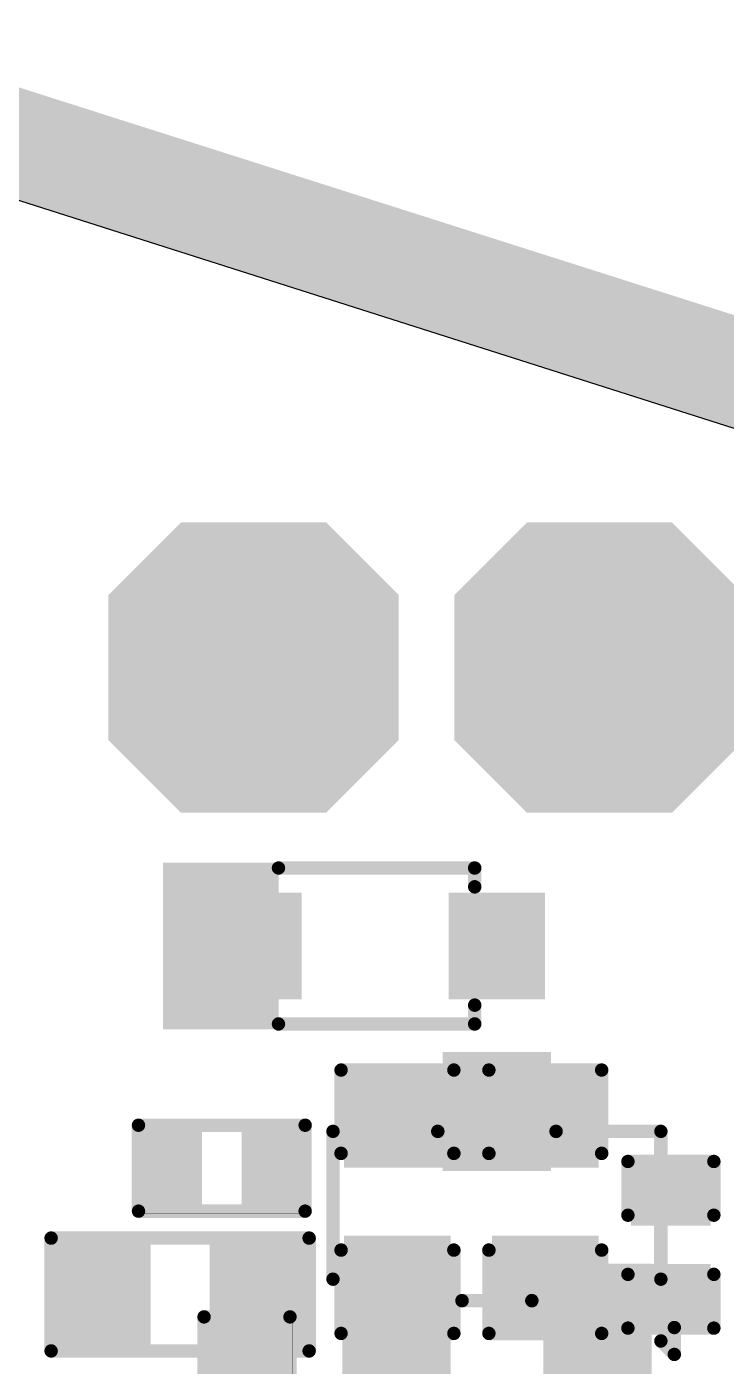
# Model space of a CAD drawing. Header units: inches. Extents: x -5 to 5450, y -4 to 5452.
# Drawn here: x 4.03 to 10.64, y 30.35 to 43.01 of the extents above; entities that cross this region are included whole.
import ezdxf

# ---------------------------------------------------------------- set-up
doc = ezdxf.new("R2010")
doc.units = ezdxf.units.IN
for name, color, linetype in [('Board_outline', 216, 'Continuous'), ('Bottom Layer', 5, 'Continuous'), ('Bottom Overlay', 54, 'Continuous'), ('Bottom Paste', 16, 'Continuous'), ('Bottom Solder', 6, 'Continuous'), ('Ground', 76, 'Continuous'), ('Multi-Layer', 9, 'Continuous'), ('Pad Holes', 156, 'Continuous'), ('Power', 16, 'Continuous'), ('Top Layer', 1, 'Continuous'), ('Top Overlay', 2, 'Continuous'), ('Top Paste', 8, 'Continuous'), ('Top Solder', 216, 'Continuous')]:
    doc.layers.add(name, color=color, linetype=linetype)

# ---------------------------------------------------------------- blocks, each defined once
blk = doc.blocks.new('R___0402_B_66')
at = {"layer": 'Bottom Layer'}
for points in [[(-0.241, 0.318), (-0.241, -0.318), (-0.699, -0.318), (-0.699, 0.318)], [(0.699, 0.318), (0.699, -0.318), (0.241, -0.318), (0.241, 0.318)]]:
    blk.add_hatch(color=5, dxfattribs=at).paths.add_polyline_path(points)
at = {"layer": 'Bottom Paste'}
for points in [[(-0.241, 0.318), (-0.241, -0.318), (-0.699, -0.318), (-0.699, 0.318)], [(0.699, 0.318), (0.699, -0.318), (0.241, -0.318), (0.241, 0.318)]]:
    blk.add_hatch(color=16, dxfattribs=at).paths.add_polyline_path(points)
at = {"layer": 'Bottom Solder'}
for points in [[(-0.186, 0.373), (-0.186, -0.373), (-0.754, -0.373), (-0.754, 0.373)], [(0.754, 0.373), (0.754, -0.373), (0.186, -0.373), (0.186, 0.373)]]:
    blk.add_hatch(color=6, dxfattribs=at).paths.add_polyline_path(points)
at = {"layer": 'Bottom Overlay'}
for points in [[(0.787, 0.406, 0.127, 0.127, 0), (-0.787, 0.406, 0.127, 0.127, 0)], [(-0.787, -0.406, 0.127, 0.127, 0), (-0.787, 0.406, 0.127, 0.127, 0)], [(0.813, 0.432, 0.00323, 0.00323, 0), (-0.813, 0.432, 0.00323, 0.00323, 0)], [(0.787, -0.406, 0.127, 0.127, 0), (0.787, 0.406, 0.127, 0.127, 0)], [(0.787, -0.406, 0.127, 0.127, 0), (-0.787, -0.406, 0.127, 0.127, 0)]]:
    blk.add_lwpolyline(points, format="xyseb", dxfattribs=at)
for points in [[(-0.819, 0.406, 0.0635, 0.0635, 1), (-0.756, 0.406, 0.0635, 0.0635, 1)], [(-0.819, 0.406, 0.0635, 0.0635, 1), (-0.756, 0.406, 0.0635, 0.0635, 1)], [(-0.814, 0.432, 0.00161, 0.00161, 1), (-0.812, 0.432, 0.00161, 0.00161, 1)], [(0.756, 0.406, 0.0635, 0.0635, 1), (0.819, 0.406, 0.0635, 0.0635, 1)], [(0.756, 0.406, 0.0635, 0.0635, 1), (0.819, 0.406, 0.0635, 0.0635, 1)], [(0.812, 0.432, 0.00161, 0.00161, 1), (0.814, 0.432, 0.00161, 0.00161, 1)], [(-0.819, -0.406, 0.0635, 0.0635, 1), (-0.756, -0.406, 0.0635, 0.0635, 1)], [(-0.819, -0.406, 0.0635, 0.0635, 1), (-0.756, -0.406, 0.0635, 0.0635, 1)], [(0.756, -0.406, 0.0635, 0.0635, 1), (0.819, -0.406, 0.0635, 0.0635, 1)], [(0.756, -0.406, 0.0635, 0.0635, 1), (0.819, -0.406, 0.0635, 0.0635, 1)]]:
    blk.add_lwpolyline(points, format="xyseb", close=True, dxfattribs=at)
blk = doc.blocks.new('R___0402_86')
at = {"layer": 'Top Layer'}
for points in [[(-0.699, -0.318), (-0.699, 0.318), (-0.241, 0.318), (-0.241, -0.318)], [(0.241, -0.318), (0.241, 0.318), (0.699, 0.318), (0.699, -0.318)]]:
    blk.add_hatch(color=1, dxfattribs=at).paths.add_polyline_path(points)
at = {"layer": 'Top Paste'}
for points in [[(-0.699, -0.318), (-0.699, 0.318), (-0.241, 0.318), (-0.241, -0.318)], [(0.241, -0.318), (0.241, 0.318), (0.699, 0.318), (0.699, -0.318)]]:
    blk.add_hatch(color=8, dxfattribs=at).paths.add_polyline_path(points)
at = {"layer": 'Top Solder'}
for points in [[(-0.754, -0.373), (-0.754, 0.373), (-0.186, 0.373), (-0.186, -0.373)], [(0.186, -0.373), (0.186, 0.373), (0.754, 0.373), (0.754, -0.373)]]:
    blk.add_hatch(color=216, dxfattribs=at).paths.add_polyline_path(points)
at = {"layer": 'Top Overlay'}
for points in [[(-0.787, -0.406, 0.127, 0.127, 0), (-0.787, 0.406, 0.127, 0.127, 0)], [(-0.787, 0.406, 0.127, 0.127, 0), (0.787, 0.406, 0.127, 0.127, 0)], [(0.787, -0.406, 0.127, 0.127, 0), (0.787, 0.406, 0.127, 0.127, 0)], [(-0.787, -0.406, 0.127, 0.127, 0), (0.787, -0.406, 0.127, 0.127, 0)], [(-0.813, -0.432, 0.00323, 0.00323, 0), (0.813, -0.432, 0.00323, 0.00323, 0)]]:
    blk.add_lwpolyline(points, format="xyseb", dxfattribs=at)
for points in [[(-0.819, 0.406, 0.0635, 0.0635, 1), (-0.756, 0.406, 0.0635, 0.0635, 1)], [(-0.819, 0.406, 0.0635, 0.0635, 1), (-0.756, 0.406, 0.0635, 0.0635, 1)], [(0.756, 0.406, 0.0635, 0.0635, 1), (0.819, 0.406, 0.0635, 0.0635, 1)], [(0.756, 0.406, 0.0635, 0.0635, 1), (0.819, 0.406, 0.0635, 0.0635, 1)], [(-0.819, -0.406, 0.0635, 0.0635, 1), (-0.756, -0.406, 0.0635, 0.0635, 1)], [(-0.819, -0.406, 0.0635, 0.0635, 1), (-0.756, -0.406, 0.0635, 0.0635, 1)], [(0.756, -0.406, 0.0635, 0.0635, 1), (0.819, -0.406, 0.0635, 0.0635, 1)], [(0.756, -0.406, 0.0635, 0.0635, 1), (0.819, -0.406, 0.0635, 0.0635, 1)], [(-0.814, -0.432, 0.00161, 0.00161, 1), (-0.812, -0.432, 0.00161, 0.00161, 1)], [(0.812, -0.432, 0.00161, 0.00161, 1), (0.814, -0.432, 0.00161, 0.00161, 1)]]:
    blk.add_lwpolyline(points, format="xyseb", close=True, dxfattribs=at)
blk = doc.blocks.new('R___0603_89')
at = {"layer": 'Top Layer'}
for points in [[(-0.381, 0.4445), (-0.381, -0.4445), (-1.143, -0.4445), (-1.143, 0.4445)], [(1.143, 0.4445), (1.143, -0.4445), (0.381, -0.4445), (0.381, 0.4445)]]:
    blk.add_hatch(color=1, dxfattribs=at).paths.add_polyline_path(points)
at = {"layer": 'Top Paste'}
for points in [[(-0.381, 0.4445), (-0.381, -0.4445), (-1.143, -0.4445), (-1.143, 0.4445)], [(1.143, 0.4445), (1.143, -0.4445), (0.381, -0.4445), (0.381, 0.4445)]]:
    blk.add_hatch(color=8, dxfattribs=at).paths.add_polyline_path(points)
at = {"layer": 'Top Solder'}
for points in [[(-0.2794, 0.5461), (-0.2794, -0.5461), (-1.2446, -0.5461), (-1.2446, 0.5461)], [(1.2446, 0.5461), (1.2446, -0.5461), (0.2794, -0.5461), (0.2794, 0.5461)]]:
    blk.add_hatch(color=216, dxfattribs=at).paths.add_polyline_path(points)
at = {"layer": 'Top Overlay'}
for points in [[(1.2192, 0.5334, 0.127, 0.127, 0), (-1.2192, 0.5334, 0.127, 0.127, 0)], [(-1.2192, 0.5334, 0.127, 0.127, 0), (-1.2192, -0.5334, 0.127, 0.127, 0)], [(1.2192, 0.5334, 0.127, 0.127, 0), (1.2192, -0.5334, 0.127, 0.127, 0)], [(1.2192, -0.5334, 0.127, 0.127, 0), (-1.2192, -0.5334, 0.127, 0.127, 0)]]:
    blk.add_lwpolyline(points, format="xyseb", dxfattribs=at)
for points in [[(-1.25095, 0.5334, 0.0635, 0.0635, 1), (-1.18745, 0.5334, 0.0635, 0.0635, 1)], [(-1.25095, 0.5334, 0.0635, 0.0635, 1), (-1.18745, 0.5334, 0.0635, 0.0635, 1)], [(1.18745, 0.5334, 0.0635, 0.0635, 1), (1.25095, 0.5334, 0.0635, 0.0635, 1)], [(1.18745, 0.5334, 0.0635, 0.0635, 1), (1.25095, 0.5334, 0.0635, 0.0635, 1)], [(-1.25095, -0.5334, 0.0635, 0.0635, 1), (-1.18745, -0.5334, 0.0635, 0.0635, 1)], [(-1.25095, -0.5334, 0.0635, 0.0635, 1), (-1.18745, -0.5334, 0.0635, 0.0635, 1)], [(1.18745, -0.5334, 0.0635, 0.0635, 1), (1.25095, -0.5334, 0.0635, 0.0635, 1)], [(1.18745, -0.5334, 0.0635, 0.0635, 1), (1.25095, -0.5334, 0.0635, 0.0635, 1)]]:
    blk.add_lwpolyline(points, format="xyseb", close=True, dxfattribs=at)
blk = doc.blocks.new('SOT_23_B_95')
at = {"layer": 'Bottom Layer'}
for points in [[(-1.36, 1.46), (-0.54, 1.46), (-0.54, 0.54), (-1.36, 0.54)], [(0.54, 1.46), (1.36, 1.46), (1.36, 0.54), (0.54, 0.54)], [(-0.41, -0.54), (0.41, -0.54), (0.41, -1.46), (-0.41, -1.46)]]:
    blk.add_hatch(color=5, dxfattribs=at).paths.add_polyline_path(points)
at = {"layer": 'Bottom Paste'}
for points in [[(-1.36, 1.46), (-0.54, 1.46), (-0.54, 0.54), (-1.36, 0.54)], [(0.54, 1.46), (1.36, 1.46), (1.36, 0.54), (0.54, 0.54)], [(-0.41, -0.54), (0.41, -0.54), (0.41, -1.46), (-0.41, -1.46)]]:
    blk.add_hatch(color=16, dxfattribs=at).paths.add_polyline_path(points)
at = {"layer": 'Bottom Solder'}
for points in [[(-1.462, 1.562), (-0.438, 1.562), (-0.438, 0.438), (-1.462, 0.438)], [(0.438, 1.562), (1.462, 1.562), (1.462, 0.438), (0.438, 0.438)], [(-0.512, -0.438), (0.512, -0.438), (0.512, -1.562), (-0.512, -1.562)]]:
    blk.add_hatch(color=6, dxfattribs=at).paths.add_polyline_path(points)
at = {"layer": 'Bottom Overlay'}
for points in [[(-1.549, 1.168, 0.127, 0.127, 0), (-1.676, 1.295, 0.127, 0.127, 0)], [(-1.676, 1.295, 0.127, 0.127, 0), (-1.676, 1.041, 0.127, 0.127, 0)], [(-1.549, 1.168, 0.127, 0.127, 0), (-1.676, 1.041, 0.127, 0.127, 0)], [(0.33, 0.787, 0.127, 0.127, 0), (-0.33, 0.787, 0.127, 0.127, 0)], [(-1.549, 0.584, 0.127, 0.127, 0), (-1.549, -0.813, 0.127, 0.127, 0)], [(1.549, 0.584, 0.127, 0.127, 0), (1.549, -0.813, 0.127, 0.127, 0)], [(-0.559, -0.813, 0.127, 0.127, 0), (-1.549, -0.813, 0.127, 0.127, 0)], [(1.549, -0.813, 0.127, 0.127, 0), (0.559, -0.813, 0.127, 0.127, 0)]]:
    blk.add_lwpolyline(points, format="xyseb", dxfattribs=at)
for points in [[(-1.708, 1.295, 0.0635, 0.0635, 1), (-1.645, 1.295, 0.0635, 0.0635, 1)], [(-1.708, 1.295, 0.0635, 0.0635, 1), (-1.645, 1.295, 0.0635, 0.0635, 1)], [(-1.581, 1.168, 0.0635, 0.0635, 1), (-1.518, 1.168, 0.0635, 0.0635, 1)], [(-1.581, 1.168, 0.0635, 0.0635, 1), (-1.518, 1.168, 0.0635, 0.0635, 1)], [(-1.708, 1.041, 0.0635, 0.0635, 1), (-1.645, 1.041, 0.0635, 0.0635, 1)], [(-1.708, 1.041, 0.0635, 0.0635, 1), (-1.645, 1.041, 0.0635, 0.0635, 1)], [(-0.362, 0.787, 0.0635, 0.0635, 1), (-0.298, 0.787, 0.0635, 0.0635, 1)], [(0.298, 0.787, 0.0635, 0.0635, 1), (0.362, 0.787, 0.0635, 0.0635, 1)], [(-1.581, 0.584, 0.0635, 0.0635, 1), (-1.518, 0.584, 0.0635, 0.0635, 1)], [(1.518, 0.584, 0.0635, 0.0635, 1), (1.581, 0.584, 0.0635, 0.0635, 1)], [(-1.581, -0.813, 0.0635, 0.0635, 1), (-1.518, -0.813, 0.0635, 0.0635, 1)], [(-1.581, -0.813, 0.0635, 0.0635, 1), (-1.518, -0.813, 0.0635, 0.0635, 1)], [(-0.591, -0.813, 0.0635, 0.0635, 1), (-0.527, -0.813, 0.0635, 0.0635, 1)], [(0.527, -0.813, 0.0635, 0.0635, 1), (0.591, -0.813, 0.0635, 0.0635, 1)], [(1.518, -0.813, 0.0635, 0.0635, 1), (1.581, -0.813, 0.0635, 0.0635, 1)], [(1.518, -0.813, 0.0635, 0.0635, 1), (1.581, -0.813, 0.0635, 0.0635, 1)]]:
    blk.add_lwpolyline(points, format="xyseb", close=True, dxfattribs=at)
blk = doc.blocks.new('W_______2_54_1_0_127')
at = {"layer": 'Bottom Layer'}
blk.add_hatch(color=5, dxfattribs=at).paths.add_polyline_path([(0.635, 1.27), (-0.635, 1.27), (-1.27, 0.635), (-1.27, -0.635), (-0.635, -1.27), (0.635, -1.27), (1.27, -0.635), (1.27, 0.635)])
at = {"layer": 'Bottom Solder'}
blk.add_hatch(color=6, dxfattribs=at).paths.add_polyline_path([(0.6858, 1.3716), (-0.6858, 1.3716), (-1.3716, 0.6858), (-1.3716, -0.6858), (-0.6858, -1.3716), (0.6858, -1.3716), (1.3716, -0.6858), (1.3716, 0.6858)])
at = {"layer": 'Ground'}
h = blk.add_hatch(color=76, dxfattribs=at)
edge = h.paths.add_edge_path()
edge.add_arc((0, 0), 1.016, 0, 360)
at = {"layer": 'Multi-Layer'}
blk.add_hatch(color=9, dxfattribs=at).paths.add_polyline_path([(0.635, 1.27), (-0.635, 1.27), (-1.27, 0.635), (-1.27, -0.635), (-0.635, -1.27), (0.635, -1.27), (1.27, -0.635), (1.27, 0.635)])
at = {"layer": 'Pad Holes'}
h = blk.add_hatch(color=7, dxfattribs=at)
edge = h.paths.add_edge_path()
edge.add_arc((0, 0), 0.508, 0, 360)
at = {"layer": 'Power'}
h = blk.add_hatch(color=16, dxfattribs=at)
edge = h.paths.add_edge_path()
edge.add_arc((0, 0), 1.016, 0, 360)
at = {"layer": 'Top Layer'}
blk.add_hatch(color=1, dxfattribs=at).paths.add_polyline_path([(0.635, 1.27), (-0.635, 1.27), (-1.27, 0.635), (-1.27, -0.635), (-0.635, -1.27), (0.635, -1.27), (1.27, -0.635), (1.27, 0.635)])
at = {"layer": 'Top Solder'}
blk.add_hatch(color=216, dxfattribs=at).paths.add_polyline_path([(0.6858, 1.3716), (-0.6858, 1.3716), (-1.3716, 0.6858), (-1.3716, -0.6858), (-0.6858, -1.3716), (0.6858, -1.3716), (1.3716, -0.6858), (1.3716, 0.6858)])
blk = doc.blocks.new('W_______2_54_1_0_128')
at = {"layer": 'Bottom Layer'}
blk.add_hatch(color=5, dxfattribs=at).paths.add_polyline_path([(0.635, 1.27), (-0.635, 1.27), (-1.27, 0.635), (-1.27, -0.635), (-0.635, -1.27), (0.635, -1.27), (1.27, -0.635), (1.27, 0.635)])
at = {"layer": 'Bottom Solder'}
blk.add_hatch(color=6, dxfattribs=at).paths.add_polyline_path([(0.6858, 1.3716), (-0.6858, 1.3716), (-1.3716, 0.6858), (-1.3716, -0.6858), (-0.6858, -1.3716), (0.6858, -1.3716), (1.3716, -0.6858), (1.3716, 0.6858)])
at = {"layer": 'Ground'}
h = blk.add_hatch(color=76, dxfattribs=at)
edge = h.paths.add_edge_path()
edge.add_arc((0, 0), 1.016, 0, 360)
at = {"layer": 'Multi-Layer'}
blk.add_hatch(color=9, dxfattribs=at).paths.add_polyline_path([(0.635, 1.27), (-0.635, 1.27), (-1.27, 0.635), (-1.27, -0.635), (-0.635, -1.27), (0.635, -1.27), (1.27, -0.635), (1.27, 0.635)])
at = {"layer": 'Pad Holes'}
h = blk.add_hatch(color=7, dxfattribs=at)
edge = h.paths.add_edge_path()
edge.add_arc((0, 0), 0.508, 0, 360)
at = {"layer": 'Power'}
h = blk.add_hatch(color=16, dxfattribs=at)
edge = h.paths.add_edge_path()
edge.add_arc((0, 0), 1.016, 0, 360)
at = {"layer": 'Top Layer'}
blk.add_hatch(color=1, dxfattribs=at).paths.add_polyline_path([(0.635, 1.27), (-0.635, 1.27), (-1.27, 0.635), (-1.27, -0.635), (-0.635, -1.27), (0.635, -1.27), (1.27, -0.635), (1.27, 0.635)])
at = {"layer": 'Top Solder'}
blk.add_hatch(color=216, dxfattribs=at).paths.add_polyline_path([(0.6858, 1.3716), (-0.6858, 1.3716), (-1.3716, 0.6858), (-1.3716, -0.6858), (-0.6858, -1.3716), (0.6858, -1.3716), (1.3716, -0.6858), (1.3716, 0.6858)])
blk = doc.blocks.new('SOD_323_B_166')
at = {"layer": 'Bottom Layer'}
for points in [[(-0.75, -0.45), (-1.55, -0.45), (-1.55, 0.45), (-0.75, 0.45)], [(1.55, -0.45), (0.75, -0.45), (0.75, 0.45), (1.55, 0.45)]]:
    blk.add_hatch(color=5, dxfattribs=at).paths.add_polyline_path(points)
at = {"layer": 'Bottom Overlay'}
for points in [[(-2.007, 0.483), (-0.914, 0.483), (-0.914, 0.787), (-2.007, 0.787)], [(-2.007, -0.508), (-1.575, -0.508), (-1.575, 0.508), (-2.007, 0.508)], [(-2.007, -0.787), (-0.914, -0.787), (-0.914, -0.483), (-2.007, -0.483)]]:
    blk.add_hatch(color=54, dxfattribs=at).paths.add_polyline_path(points)
at = {"layer": 'Bottom Paste'}
for points in [[(-0.75, -0.45), (-1.55, -0.45), (-1.55, 0.45), (-0.75, 0.45)], [(1.55, -0.45), (0.75, -0.45), (0.75, 0.45), (1.55, 0.45)]]:
    blk.add_hatch(color=16, dxfattribs=at).paths.add_polyline_path(points)
at = {"layer": 'Bottom Solder'}
for points in [[(-0.695, -0.505), (-1.605, -0.505), (-1.605, 0.505), (-0.695, 0.505)], [(1.605, -0.505), (0.695, -0.505), (0.695, 0.505), (1.605, 0.505)]]:
    blk.add_hatch(color=6, dxfattribs=at).paths.add_polyline_path(points)
at = {"layer": 'Bottom Overlay'}
for points in [[(-0.914, 0.737, 0.127, 0.127, 0), (0.94, 0.737, 0.127, 0.127, 0)], [(0.94, 0.559, 0.127, 0.127, 0), (0.94, 0.737, 0.127, 0.127, 0)], [(0.94, -0.737, 0.127, 0.127, 0), (0.94, -0.559, 0.127, 0.127, 0)], [(-0.914, -0.737, 0.127, 0.127, 0), (0.94, -0.737, 0.127, 0.127, 0)]]:
    blk.add_lwpolyline(points, format="xyseb", dxfattribs=at)
for points in [[(-0.946, 0.737, 0.0635, 0.0635, 1), (-0.883, 0.737, 0.0635, 0.0635, 1)], [(0.908, 0.737, 0.0635, 0.0635, 1), (0.972, 0.737, 0.0635, 0.0635, 1)], [(0.908, 0.737, 0.0635, 0.0635, 1), (0.972, 0.737, 0.0635, 0.0635, 1)], [(0.908, 0.559, 0.0635, 0.0635, 1), (0.972, 0.559, 0.0635, 0.0635, 1)], [(0.908, -0.559, 0.0635, 0.0635, 1), (0.972, -0.559, 0.0635, 0.0635, 1)], [(-0.946, -0.737, 0.0635, 0.0635, 1), (-0.883, -0.737, 0.0635, 0.0635, 1)], [(0.908, -0.737, 0.0635, 0.0635, 1), (0.972, -0.737, 0.0635, 0.0635, 1)], [(0.908, -0.737, 0.0635, 0.0635, 1), (0.972, -0.737, 0.0635, 0.0635, 1)]]:
    blk.add_lwpolyline(points, format="xyseb", close=True, dxfattribs=at)
blk = doc.blocks.new('____0402_234')
at = {"layer": 'Top Layer'}
for points in [[(-0.699, -0.318), (-0.699, 0.317), (-0.241, 0.317), (-0.241, -0.318)], [(0.241, -0.318), (0.241, 0.317), (0.699, 0.317), (0.699, -0.318)]]:
    blk.add_hatch(color=1, dxfattribs=at).paths.add_polyline_path(points)
at = {"layer": 'Top Paste'}
for points in [[(-0.699, -0.318), (-0.699, 0.317), (-0.241, 0.317), (-0.241, -0.318)], [(0.241, -0.318), (0.241, 0.317), (0.699, 0.317), (0.699, -0.318)]]:
    blk.add_hatch(color=8, dxfattribs=at).paths.add_polyline_path(points)
at = {"layer": 'Top Solder'}
for points in [[(-0.758, -0.377), (-0.758, 0.377), (-0.181, 0.377), (-0.181, -0.377)], [(0.181, -0.377), (0.181, 0.377), (0.758, 0.377), (0.758, -0.377)]]:
    blk.add_hatch(color=216, dxfattribs=at).paths.add_polyline_path(points)
at = {"layer": 'Top Overlay'}
for points in [[(-0.279, 0.406, 0.127, 0.127, 0), (-0.787, 0.406, 0.127, 0.127, 0)], [(-0.787, -0.406, 0.127, 0.127, 0), (-0.787, 0.406, 0.127, 0.127, 0)], [(0.787, 0.406, 0.127, 0.127, 0), (0.279, 0.406, 0.127, 0.127, 0)], [(0.787, -0.406, 0.127, 0.127, 0), (0.787, 0.406, 0.127, 0.127, 0)], [(-0.279, -0.406, 0.127, 0.127, 0), (-0.787, -0.406, 0.127, 0.127, 0)], [(0.787, -0.406, 0.127, 0.127, 0), (0.279, -0.406, 0.127, 0.127, 0)]]:
    blk.add_lwpolyline(points, format="xyseb", dxfattribs=at)
for points in [[(-0.819, 0.406, 0.0635, 0.0635, 1), (-0.756, 0.406, 0.0635, 0.0635, 1)], [(-0.819, 0.406, 0.0635, 0.0635, 1), (-0.756, 0.406, 0.0635, 0.0635, 1)], [(-0.311, 0.406, 0.0635, 0.0635, 1), (-0.248, 0.406, 0.0635, 0.0635, 1)], [(0.248, 0.406, 0.0635, 0.0635, 1), (0.311, 0.406, 0.0635, 0.0635, 1)], [(0.756, 0.406, 0.0635, 0.0635, 1), (0.819, 0.406, 0.0635, 0.0635, 1)], [(0.756, 0.406, 0.0635, 0.0635, 1), (0.819, 0.406, 0.0635, 0.0635, 1)], [(-0.819, -0.406, 0.0635, 0.0635, 1), (-0.756, -0.406, 0.0635, 0.0635, 1)], [(-0.819, -0.406, 0.0635, 0.0635, 1), (-0.756, -0.406, 0.0635, 0.0635, 1)], [(-0.311, -0.406, 0.0635, 0.0635, 1), (-0.248, -0.406, 0.0635, 0.0635, 1)], [(0.248, -0.406, 0.0635, 0.0635, 1), (0.311, -0.406, 0.0635, 0.0635, 1)], [(0.756, -0.406, 0.0635, 0.0635, 1), (0.819, -0.406, 0.0635, 0.0635, 1)], [(0.756, -0.406, 0.0635, 0.0635, 1), (0.819, -0.406, 0.0635, 0.0635, 1)]]:
    blk.add_lwpolyline(points, format="xyseb", close=True, dxfattribs=at)
blk = doc.blocks.new('C___0603_235')
at = {"layer": 'Top Layer'}
for points in [[(-0.381, 0.445), (-0.381, -0.445), (-1.143, -0.445), (-1.143, 0.445)], [(1.143, 0.445), (1.143, -0.445), (0.381, -0.445), (0.381, 0.445)]]:
    blk.add_hatch(color=1, dxfattribs=at).paths.add_polyline_path(points)
at = {"layer": 'Top Paste'}
for points in [[(-0.381, 0.445), (-0.381, -0.445), (-1.143, -0.445), (-1.143, 0.445)], [(1.143, 0.445), (1.143, -0.445), (0.381, -0.445), (0.381, 0.445)]]:
    blk.add_hatch(color=8, dxfattribs=at).paths.add_polyline_path(points)
at = {"layer": 'Top Solder'}
for points in [[(-0.321, 0.504), (-0.321, -0.504), (-1.203, -0.504), (-1.203, 0.504)], [(1.203, 0.504), (1.203, -0.504), (0.321, -0.504), (0.321, 0.504)]]:
    blk.add_hatch(color=216, dxfattribs=at).paths.add_polyline_path(points)
at = {"layer": 'Top Overlay'}
for points in [[(-1.245, -0.533, 0.127, 0.127, 0), (-1.245, 0.533, 0.127, 0.127, 0)], [(-0.457, 0.533, 0.127, 0.127, 0), (-1.245, 0.533, 0.127, 0.127, 0)], [(1.245, 0.533, 0.127, 0.127, 0), (0.457, 0.533, 0.127, 0.127, 0)], [(1.245, -0.533, 0.127, 0.127, 0), (1.245, 0.533, 0.127, 0.127, 0)], [(-0.457, -0.533, 0.127, 0.127, 0), (-1.245, -0.533, 0.127, 0.127, 0)], [(1.245, -0.533, 0.127, 0.127, 0), (0.457, -0.533, 0.127, 0.127, 0)]]:
    blk.add_lwpolyline(points, format="xyseb", dxfattribs=at)
for points in [[(-1.276, 0.533, 0.0635, 0.0635, 1), (-1.213, 0.533, 0.0635, 0.0635, 1)], [(-1.276, 0.533, 0.0635, 0.0635, 1), (-1.213, 0.533, 0.0635, 0.0635, 1)], [(-0.489, 0.533, 0.0635, 0.0635, 1), (-0.425, 0.533, 0.0635, 0.0635, 1)], [(0.425, 0.533, 0.0635, 0.0635, 1), (0.489, 0.533, 0.0635, 0.0635, 1)], [(1.213, 0.533, 0.0635, 0.0635, 1), (1.276, 0.533, 0.0635, 0.0635, 1)], [(1.213, 0.533, 0.0635, 0.0635, 1), (1.276, 0.533, 0.0635, 0.0635, 1)], [(-1.276, -0.533, 0.0635, 0.0635, 1), (-1.213, -0.533, 0.0635, 0.0635, 1)], [(-1.276, -0.533, 0.0635, 0.0635, 1), (-1.213, -0.533, 0.0635, 0.0635, 1)], [(-0.489, -0.533, 0.0635, 0.0635, 1), (-0.425, -0.533, 0.0635, 0.0635, 1)], [(0.425, -0.533, 0.0635, 0.0635, 1), (0.489, -0.533, 0.0635, 0.0635, 1)], [(1.213, -0.533, 0.0635, 0.0635, 1), (1.276, -0.533, 0.0635, 0.0635, 1)], [(1.213, -0.533, 0.0635, 0.0635, 1), (1.276, -0.533, 0.0635, 0.0635, 1)]]:
    blk.add_lwpolyline(points, format="xyseb", close=True, dxfattribs=at)
blk = doc.blocks.new('C___0603_236')
at = {"layer": 'Top Layer'}
for points in [[(-0.381, 0.445), (-0.381, -0.445), (-1.143, -0.445), (-1.143, 0.445)], [(1.143, 0.445), (1.143, -0.445), (0.381, -0.445), (0.381, 0.445)]]:
    blk.add_hatch(color=1, dxfattribs=at).paths.add_polyline_path(points)
at = {"layer": 'Top Paste'}
for points in [[(-0.381, 0.445), (-0.381, -0.445), (-1.143, -0.445), (-1.143, 0.445)], [(1.143, 0.445), (1.143, -0.445), (0.381, -0.445), (0.381, 0.445)]]:
    blk.add_hatch(color=8, dxfattribs=at).paths.add_polyline_path(points)
at = {"layer": 'Top Solder'}
for points in [[(-0.321, 0.504), (-0.321, -0.504), (-1.203, -0.504), (-1.203, 0.504)], [(1.203, 0.504), (1.203, -0.504), (0.321, -0.504), (0.321, 0.504)]]:
    blk.add_hatch(color=216, dxfattribs=at).paths.add_polyline_path(points)
at = {"layer": 'Top Overlay'}
for points in [[(-1.245, -0.533, 0.127, 0.127, 0), (-1.245, 0.533, 0.127, 0.127, 0)], [(-0.457, 0.533, 0.127, 0.127, 0), (-1.245, 0.533, 0.127, 0.127, 0)], [(1.245, 0.533, 0.127, 0.127, 0), (0.457, 0.533, 0.127, 0.127, 0)], [(1.245, -0.533, 0.127, 0.127, 0), (1.245, 0.533, 0.127, 0.127, 0)], [(-0.457, -0.533, 0.127, 0.127, 0), (-1.245, -0.533, 0.127, 0.127, 0)], [(1.245, -0.533, 0.127, 0.127, 0), (0.457, -0.533, 0.127, 0.127, 0)]]:
    blk.add_lwpolyline(points, format="xyseb", dxfattribs=at)
for points in [[(-1.276, 0.533, 0.0635, 0.0635, 1), (-1.213, 0.533, 0.0635, 0.0635, 1)], [(-1.276, 0.533, 0.0635, 0.0635, 1), (-1.213, 0.533, 0.0635, 0.0635, 1)], [(-0.489, 0.533, 0.0635, 0.0635, 1), (-0.425, 0.533, 0.0635, 0.0635, 1)], [(0.425, 0.533, 0.0635, 0.0635, 1), (0.489, 0.533, 0.0635, 0.0635, 1)], [(1.213, 0.533, 0.0635, 0.0635, 1), (1.276, 0.533, 0.0635, 0.0635, 1)], [(1.213, 0.533, 0.0635, 0.0635, 1), (1.276, 0.533, 0.0635, 0.0635, 1)], [(-1.276, -0.533, 0.0635, 0.0635, 1), (-1.213, -0.533, 0.0635, 0.0635, 1)], [(-1.276, -0.533, 0.0635, 0.0635, 1), (-1.213, -0.533, 0.0635, 0.0635, 1)], [(-0.489, -0.533, 0.0635, 0.0635, 1), (-0.425, -0.533, 0.0635, 0.0635, 1)], [(0.425, -0.533, 0.0635, 0.0635, 1), (0.489, -0.533, 0.0635, 0.0635, 1)], [(1.213, -0.533, 0.0635, 0.0635, 1), (1.276, -0.533, 0.0635, 0.0635, 1)], [(1.213, -0.533, 0.0635, 0.0635, 1), (1.276, -0.533, 0.0635, 0.0635, 1)]]:
    blk.add_lwpolyline(points, format="xyseb", close=True, dxfattribs=at)

msp = doc.modelspace()

# ---------------------------------------------------------------- linework, layer by layer
at = {"layer": 'Board_outline'}
msp.add_lwpolyline([(2.077, 42.501, 0.254, 0.254, 0), (12.33, 39.237, 0.254, 0.254, 0)], format="xyseb", dxfattribs=at)
msp.add_lwpolyline([(2.077, 42.501, 0.254, 0.254, 0), (12.33, 39.237, 0.254, 0.254, 0)], format="xyseb", dxfattribs=at)
at = {"layer": 'Ground'}
msp.add_line((1.922, 42.015), (12.175, 38.751), dxfattribs=at)
msp.add_lwpolyline([(2.077, 42.501, 1.016, 1.016, 0), (12.33, 39.237, 1.016, 1.016, 0)], format="xyseb", dxfattribs=at)
at = {"layer": 'Power'}
msp.add_line((1.922, 42.015), (12.175, 38.751), dxfattribs=at)
msp.add_lwpolyline([(2.077, 42.501, 1.016, 1.016, 0), (12.33, 39.237, 1.016, 1.016, 0)], format="xyseb", dxfattribs=at)

# ---------------------------------------------------------------- block references
for name, p, rotation in [('W_______2_54_1_0_127', (6.173, 36.953), 180), ('W_______2_54_1_0_128', (9.442, 36.953), 180), ('SOT_23_B_95', (8.473, 31.757), 180), ('C___0603_235', (7.533, 31.905), 270), ('C___0603_236', (8.93, 31.905), 270), ('____0402_234', (10.117, 31.498), 270), ('R___0603_89', (5.479, 31.028), 180), ('R___0402_B_66', (6.111, 30.029), 270)]:
    msp.add_blockref(name, p, dxfattribs=dict(rotation=rotation))
for name, p in [('SOD_323_B_166', (7.323, 34.322)), ('R___0402_86', (5.873, 32.222))]:
    msp.add_blockref(name, p)

doc.saveas('drawing.dxf')
